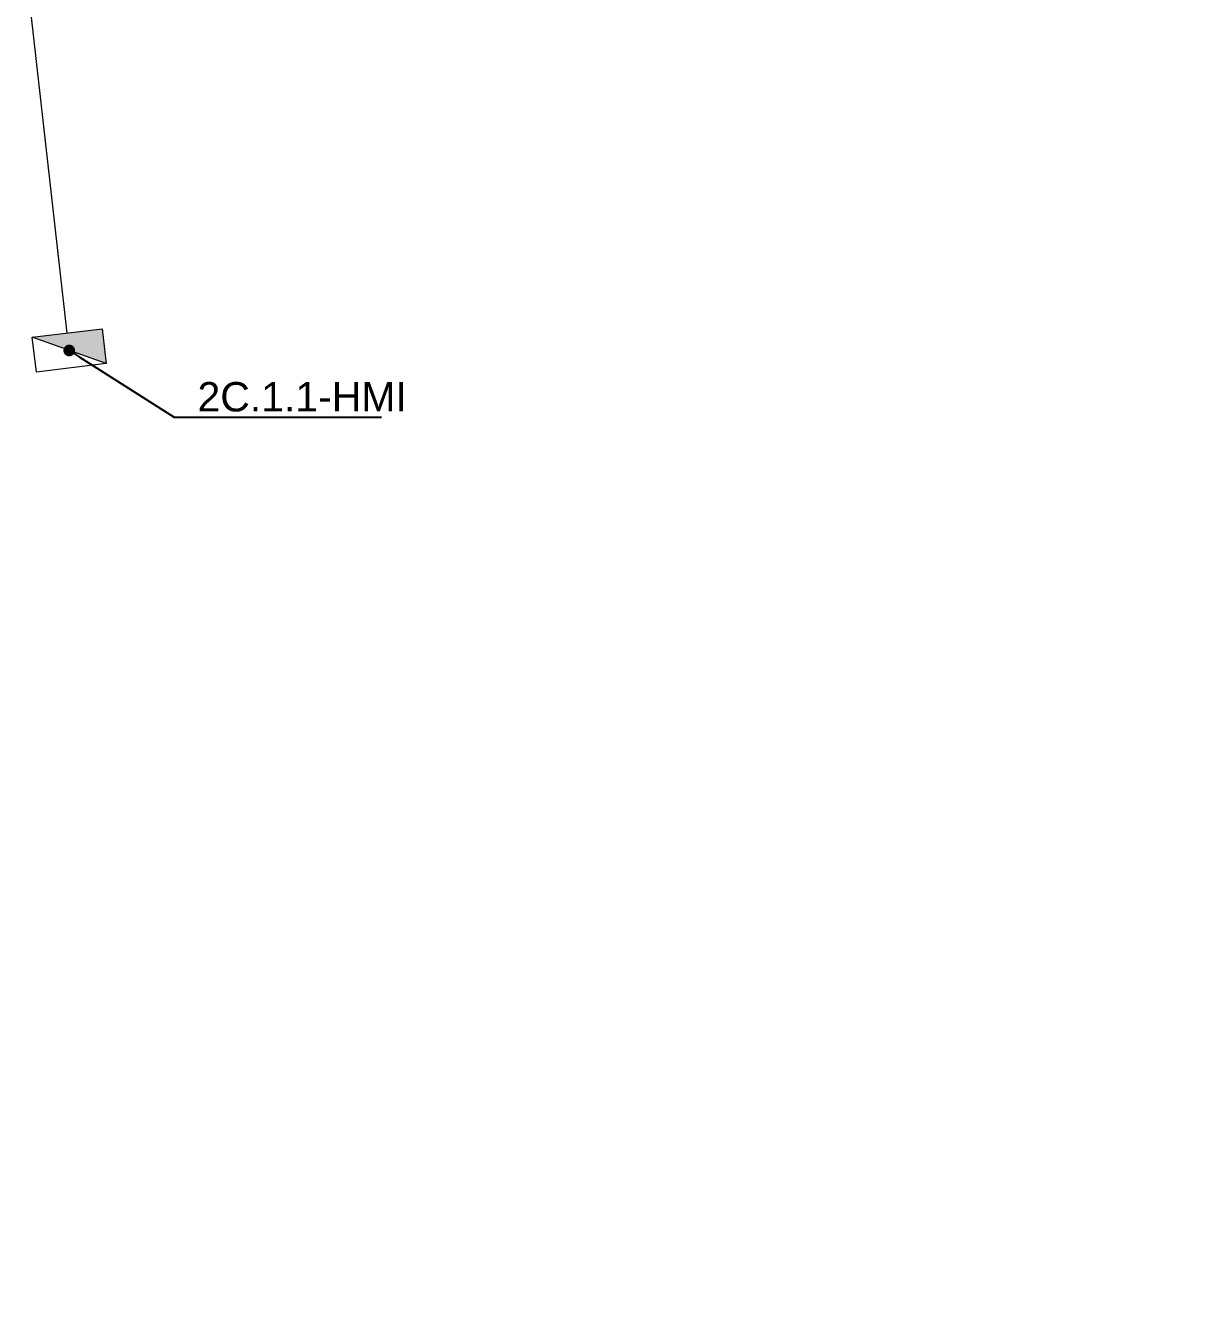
# Model space of a CAD drawing. Header units: millimetres. Extents: x -500444 to 437433, y -1435259 to 1593622.
# Drawn here: x -68081 to -58126, y -1385168 to -1374203 of the extents above; entities that cross this region are included whole.
import ezdxf
from ezdxf import colors
from ezdxf.entities.mleader import LeaderData, LeaderLine
from ezdxf.math import Vec2, Vec3

# ---------------------------------------------------------------- set-up
doc = ezdxf.new("R2010")
doc.units = ezdxf.units.MM
for name, color, linetype, lineweight in [('0_Авт.', 255, 'Continuous', 5), ('_АСУД_Щиты', 6, 'Continuous', 0), ('A-ANNO-DIMS', 7, 'Continuous', 9), ('ПК', 252, 'Continuous', 30)]:
    doc.layers.add(name, color=color, linetype=linetype, lineweight=lineweight)
doc.layers.add('Вставка', color=252, linetype='Continuous')
doc.styles.add('GOST 2.304', font='')
doc.styles.get("Standard").update_dxf_attribs({"font": 'arial.ttf'})
doc.styles.get('GOST 2.304').set_extended_font_data('GOST Common')
doc.linetypes.add('Truba', pattern='A,3e-05,[4,MSH_7,S=1,R=0,X=0,Y=0],-3.022072', length=3.022102)
doc.dimstyles.new('М-200', dxfattribs={"dimtxt": 400, "dimasz": 160, "dimexe": 200, "dimexo": 400, "dimgap": 50, "dimtad": 1, "dimdec": 0, "dimzin": 0, "dimdsep": 46, "dimtxsty": 'GOST 2.304', "dimblk": 'ARCHTICK', "dimcen": 180, "dimdle": 200, "dimadec": 0, "dimazin": 0, "dimtfac": 1, "dimtdec": 0, "dimtmove": 1, "dimatfit": 0, "dimfxl": 1, "dimtolj": 1, "dimtzin": 0, "dimarcsym": 0})

# ---------------------------------------------------------------- blocks, each defined once
blk = doc.blocks.new('_ArchTick')
at = {"color": 0, "linetype": 'ByBlock', "const_width": 0.15}
blk.add_lwpolyline([(-0.5, -0.5), (0.5, 0.5)], dxfattribs=at)
blk = doc.blocks.new('*D41')
at = {"layer": 'A-ANNO-DIMS', "color": 0, "lineweight": -2, "transparency": 16777216}
blk.add_arc((-165703.7676731799, -113309.3101140604), 107894.1889250758, 269.9999981265246, 325.9999989582677, dxfattribs=at)
at = {"layer": 'Defpoints', "color": 0, "lineweight": 30, "transparency": 16777216}
for p in [(-165703.7676731799, -113309.3091635258), (-165703.7668851693, -113309.3106455803), (-75741.26265267245, -173989.7883267059), (-131170.9544618714, -215527.9034105485), (-165703.7712240207, -221903.312837654)]:
    blk.add_point(p, dxfattribs=at)
at = {"layer": 'A-ANNO-DIMS', "color": 0, "lineweight": -2, "transparency": 16777216, "xscale": 160, "yscale": 160, "zscale": 160}
for p, rotation in [((-76255.43229090606, -173642.9765130139), 55.99999895826774), ((-165703.771201138, -221203.4990391362), 179.9999981265246)]:
    blk.add_blockref('_ArchTick', p, dxfattribs=dict(at, rotation=rotation))
at = {"layer": 'A-ANNO-DIMS', "color": 0, "transparency": 16777216, "insert": (-114299.5111252726, -207821.9792714138), "char_height": 400, "attachment_point": 5, "rotation": 28.54121534937681, "style": 'GOST 2.304'}
blk.add_mtext('\\A1;56,0%%D', dxfattribs=at)
blk = doc.blocks.new('*U719')
h = blk.add_hatch(color=0)
h.dxf.hatch_style = 1
h.paths.add_polyline_path([(-112.3211197246012, -316.0442470031876), (185.4427257677893, -279.4834439815934), (112.3211197246012, 316.0442470031876)])
at = {"color": 0}
blk.add_line((-112.3211197246012, -316.0442470031876), (112.3211197246012, 316.0442470031876), dxfattribs=at)
blk.add_lwpolyline([(-112.3211197246012, -316.0442470031876), (-185.4427257677892, 279.4834439815934), (112.3211197246012, 316.0442470031876), (185.4427257677892, -279.4834439815934)], close=True, dxfattribs=at)
blk = doc.blocks.new('_Dot')
at = {"color": 0, "linetype": 'ByBlock', "lineweight": -2}
blk.add_line((-0.5, 0), (-1, 0), dxfattribs=at)
at = {"color": 0, "linetype": 'ByBlock', "const_width": 0.5}
blk.add_lwpolyline([(-0.25, 0, 1), (0.25, 0, 1)], format="xyb", close=True, dxfattribs=at)
blk = doc.blocks.new('Оси200')
at = {"layer": 'A-ANNO-DIMS', "color": 253}
dim = blk.add_angular_dim_2l(base=(-131170.9544618714, -215527.9034105485), line1=((-165703.7668851693, -113309.3106455803), (-75741.26265267248, -173989.7883267059)), line2=((-165703.7676731799, -113309.3091635258), (-165703.7712240207, -221903.312837654)), text='56,0%%D', dimstyle='М-200', override={"dimadec": 2, "dimtmove": 2}, dxfattribs=at)
dim.commit()
dim.dimension.update_dxf_attribs({"geometry": '*D41', "text_midpoint": (-114299.5111252726, -207821.9792714138), "dimtype": 130})
blk = doc.blocks.new('A$C20f07326')
at = {"layer": 'A-ANNO-DIMS', "color": 253}
blk.add_blockref('Оси200', (404603.7451010537, 213803.6186243605), dxfattribs=at)

msp = doc.modelspace()

# ---------------------------------------------------------------- block references
at = {"layer": 'Вставка', "linetype": 'Truba', "lineweight": 30, "ltscale": 100}
msp.add_blockref('A$C20f07326', (-318165.7160383407, -1386353.613174126), dxfattribs=at)

# ---------------------------------------------------------------- next in the draw order: linework, layer by layer
at = {"layer": '_АСУД_Щиты', "ltscale": 100}
msp.add_lwpolyline([(-67728.69811850683, -1376822.293431041), (-68157.14371721695, -1373020.776384273), (-65011.15058917902, -1372590.469024537), (-70514.64401909467, -1339104.797413374), (-65976.24077384546, -1338365.214519628), (-63393.50372606746, -1337708.571480975), (-64222.1456217252, -1334555.385940097)], dxfattribs=at)

# ---------------------------------------------------------------- next in the draw order: block references
at = {"layer": '0_Авт.', "color": 1, "rotation": 89.99999999999999}
msp.add_blockref('*U719', (-67710.41771699603, -1376971.175353787), dxfattribs=at)

# ---------------------------------------------------------------- next in the draw order: leaders
at = {"layer": '0_Авт.', "color": 1}
ml = msp.add_multileader_mtext('Standard', dxfattribs=at)
ml.set_content('2С.1.1-HMI', color=1)
ml.set_leader_properties()
ml.set_arrow_properties(name='DOT')
ml.build(insert=Vec2(0, 0))
ml.multileader.update_dxf_attribs({"has_dogleg": 0, "text_left_attachment_type": 6, "text_right_attachment_type": 6, "arrow_head_size": 100})
ctx = ml.context
ctx.base_point, ctx.char_height, ctx.arrow_head_size, ctx.landing_gap_size, ctx.plane_origin = Vec3(-66816.6737704635, -1377540.477412221), 250, 100, 200, Vec3(11580.78342862619, -1249011.463494008)
ctx.left_attachment, ctx.right_attachment = 6, 6
notes = []
notes.append((ctx, [(0, (1, 1, 0), (-66824.6737704635, -1377540.477412221), (1, 0), 8, [(1, [(-67710.41771699603, -1376971.175353787)], 0, [])])]))
ctx.mtext.insert, ctx.mtext.width, ctx.mtext.flow_direction = Vec3(-66616.6737704635, -1377240.477412221), 1553.829630348366, 5
for ctx, leaders in notes:
    for number, flags, end, landing, length, lines in leaders:
        leader = LeaderData()
        leader.index, (leader.has_last_leader_line, leader.has_dogleg_vector, leader.attachment_direction) = number, flags
        leader.last_leader_point, leader.dogleg_vector, leader.dogleg_length = Vec3(end), Vec3(landing), length
        for number, points, colour, breaks in lines:
            line = LeaderLine()
            line.index, line.vertices, line.color, line.breaks = number, Vec3.list(points), colors.encode_raw_color(colour), breaks
            leader.lines.append(line)
        ctx.leaders.append(leader)

doc.saveas('drawing.dxf')
